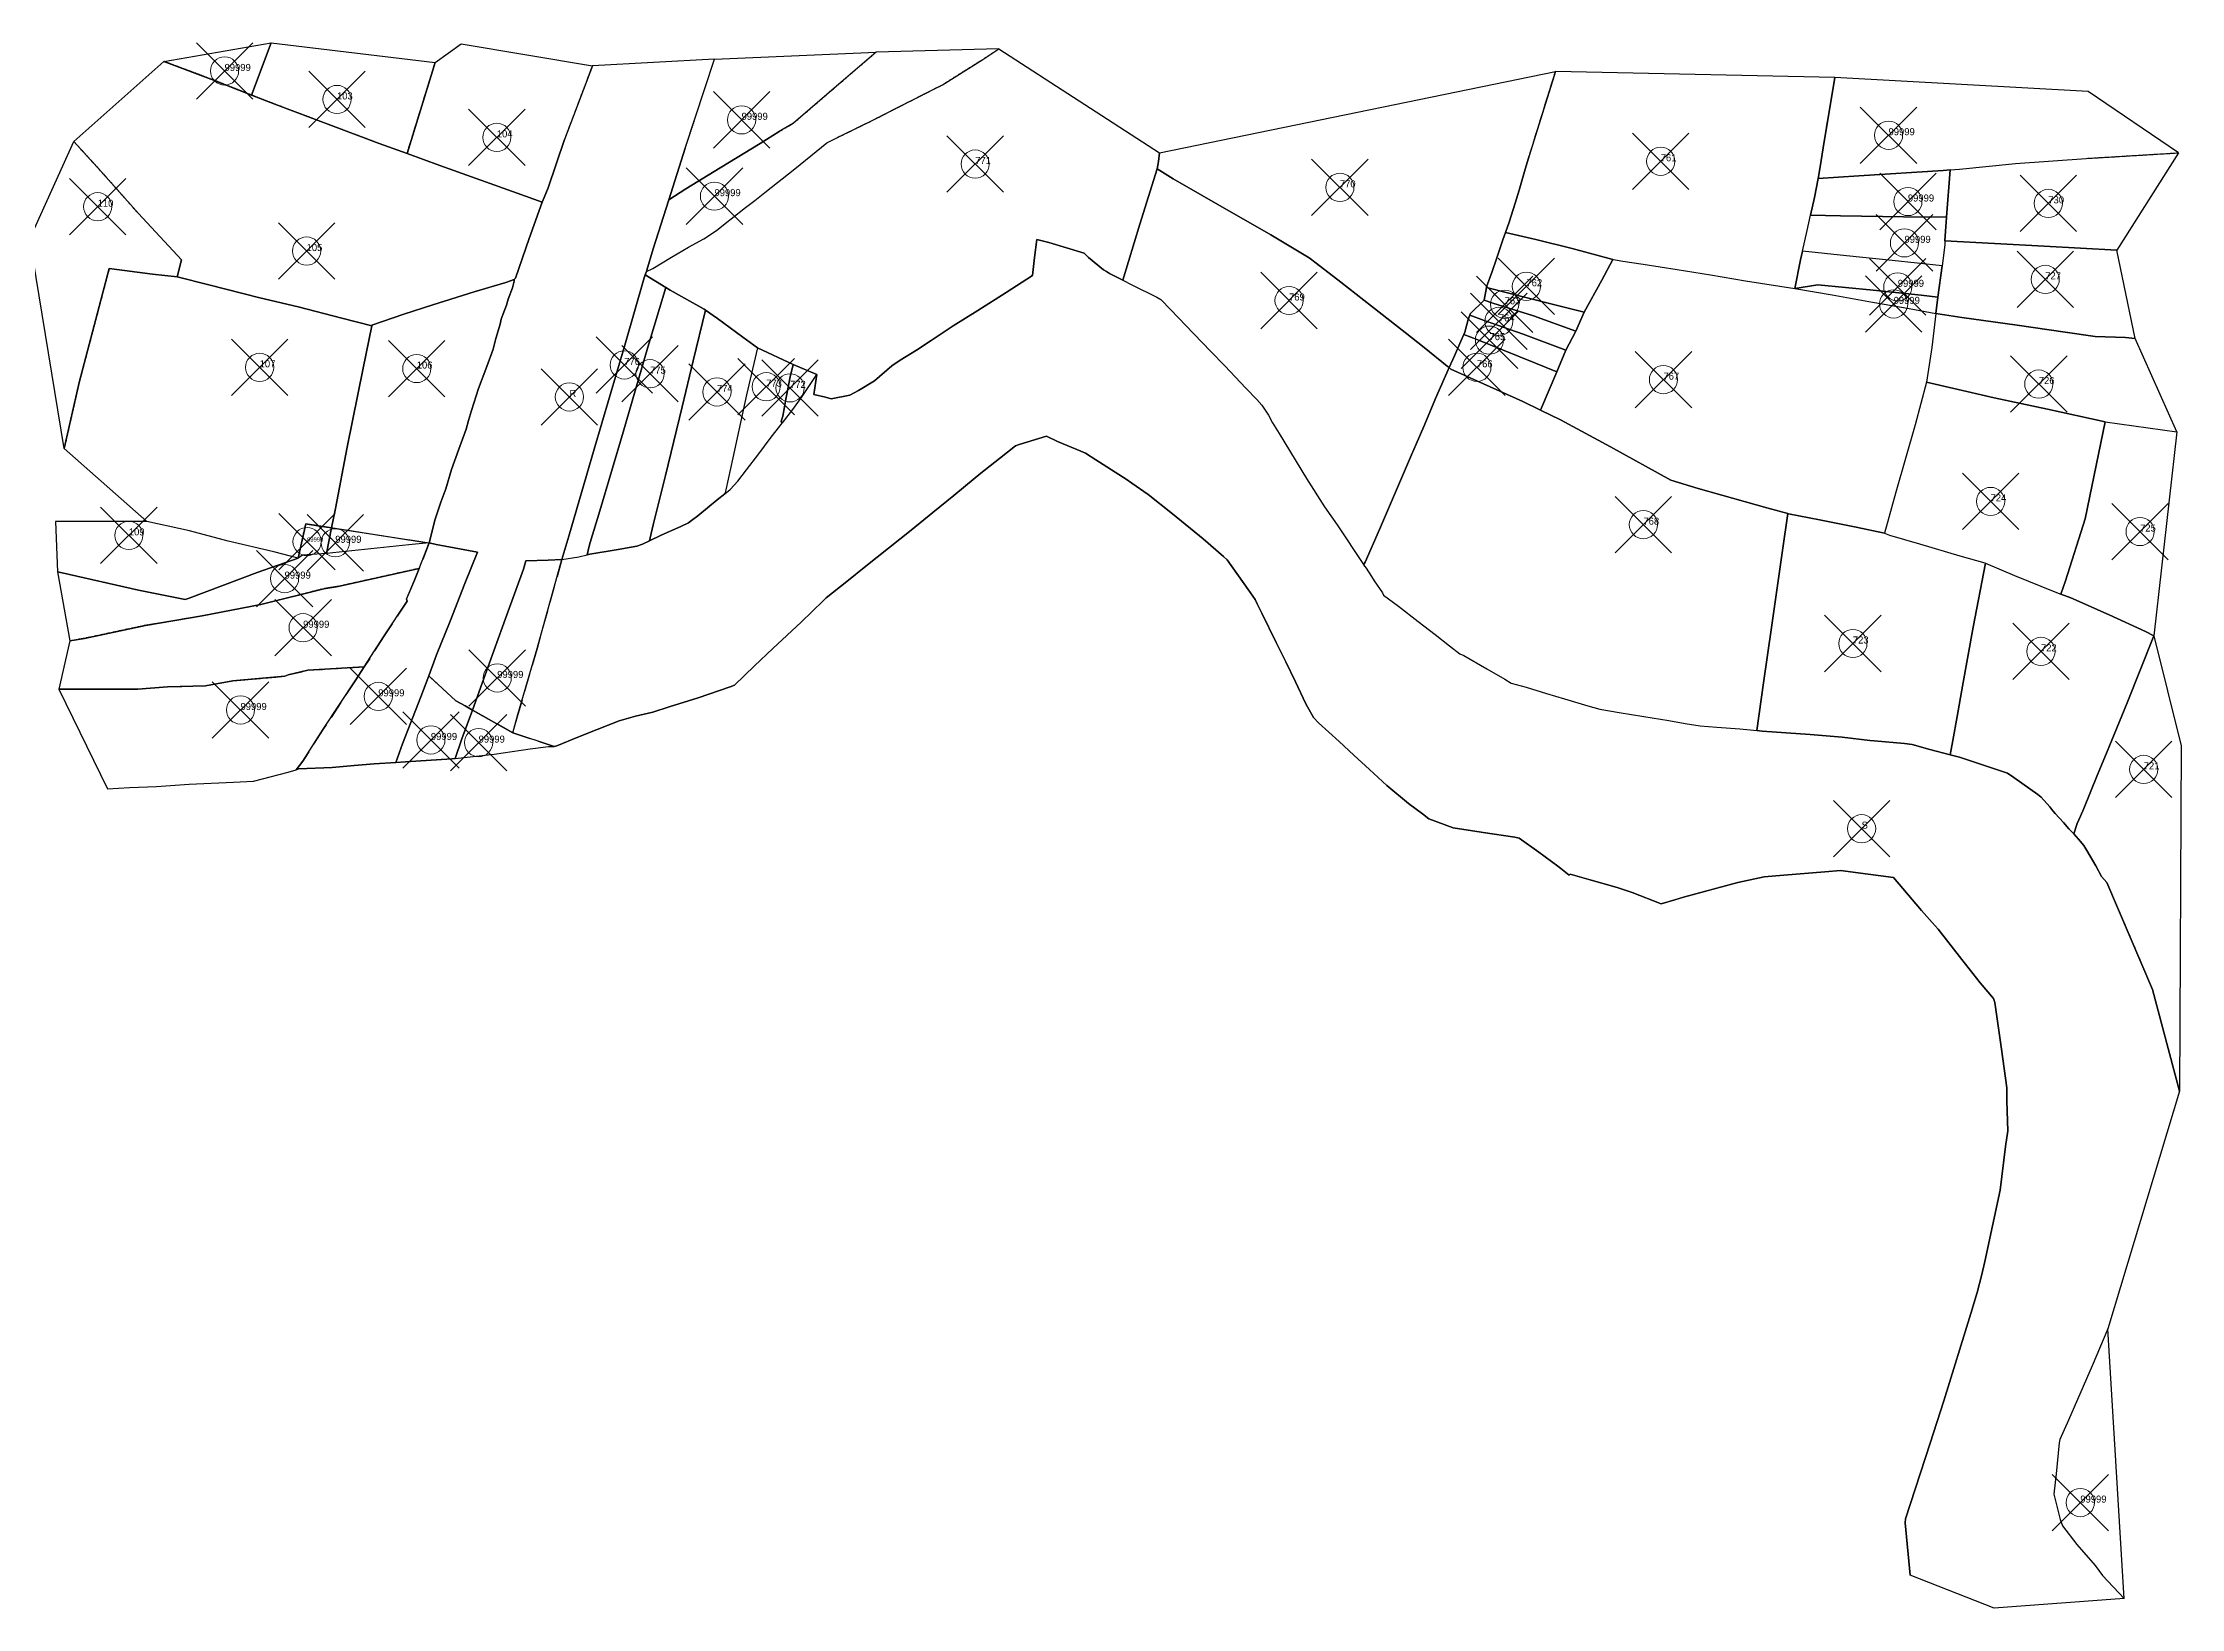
# Model space of a CAD drawing. Header units: millimetres. Extents: x -5 to 3014, y -2191 to 0.
# Drawn here: x 1502 to 2260, y -2177 to -1623 of the extents above; entities that cross this region are included whole.
import ezdxf

# ---------------------------------------------------------------- set-up
doc = ezdxf.new("R2010")
doc.units = ezdxf.units.MM
doc.header["$PDMODE"] = 35
doc.header["$PDSIZE"] = 10
for name, pattern in [('04b018', [5.49, 4.32, -0.54, 0.09, -0.54]), ('DASHED', [0.75, 0.5, -0.25]), ('DASHED2', [9.525, 6.35, -3.175])]:
    doc.linetypes.add(name, pattern=pattern)
for name, color, linetype, lineweight in [('Poly_Survey_Bndry', 250, 'Continuous', 30), ('Poly_Village_Bndry', 250, 'Continuous', 30), ('Text_Survey_No', 250, 'Continuous', 0)]:
    doc.layers.add(name, color=color, linetype=linetype, lineweight=lineweight)
doc.styles.get("Standard").update_dxf_attribs({"font": 'SakalBharati.ttf'})

msp = doc.modelspace()

# ---------------------------------------------------------------- linework, layer by layer
at = {"layer": 'Poly_Survey_Bndry'}
for points in [[(1535.57, -1683.01), (1522.19, -1667.86), (1512.68, -1657.52), (1544.66, -1629.11), (1562.23, -1635.73), (1575.69, -1641.04), (1584.01, -1644.31), (1620.99, -1658.27), (1630.82, -1661.8), (1642.44, -1665.97), (1669.85, -1675.79), (1678.72, -1678.98), (1674.07, -1691.9), (1669.21, -1706.01), (1668.76, -1706.46), (1665.8, -1707.49), (1654.65, -1710.74), (1640.02, -1715.44), (1629.64, -1718.72), (1618.32, -1722.64), (1618.29, -1722.81), (1607.75, -1720.11), (1592.18, -1716.11), (1578.61, -1712.97), (1560.51, -1708.35), (1549.31, -1705.45), (1550.82, -1699.48)], [(1575.69, -1641.04), (1562.23, -1635.73), (1544.66, -1629.11), (1582.68, -1622.55)], [(1630.82, -1661.8), (1620.99, -1658.27), (1584.01, -1644.31), (1575.69, -1641.04), (1582.68, -1622.55), (1640.8, -1629.49)], [(1686.69, -1656.8), (1680.79, -1673.95), (1678.8, -1678.76), (1678.72, -1678.98), (1669.85, -1675.79), (1642.44, -1665.97), (1630.82, -1661.8), (1640.8, -1629.49), (1649.98, -1622.93), (1696.56, -1630.68)], [(1686.69, -1656.8), (1680.79, -1673.95), (1678.8, -1678.76), (1678.72, -1678.98), (1674.07, -1691.9), (1669.21, -1706.01), (1668.76, -1706.46), (1668.75, -1706.96), (1668.23, -1709.41), (1666.7, -1713.45), (1666.04, -1715.5), (1664.92, -1718.65), (1664.2, -1720.51), (1663.87, -1722.21), (1662.3, -1727.3), (1661.32, -1731.09), (1659.07, -1737.28), (1656.11, -1745.05), (1653.64, -1752.91), (1652.63, -1756.43), (1651.81, -1759.43), (1649.22, -1766.52), (1646.6, -1773.76), (1644.56, -1780.62), (1642.75, -1785.34), (1640.83, -1791.39), (1638.71, -1799.8), (1641.1, -1800.38), (1655.79, -1803.01), (1651.33, -1814.19), (1646.09, -1827.47), (1641.32, -1839.49), (1638.5, -1846.9), (1648.15, -1855.8), (1651.43, -1857.56), (1653.98, -1859.01), (1655.67, -1854.41), (1657.02, -1850.74), (1666.15, -1825.22), (1672.07, -1809.05), (1672.89, -1806.13), (1680.8, -1805.9), (1685.71, -1805.65), (1688.19, -1797.34), (1697.13, -1766.57), (1707.98, -1729.72), (1714.89, -1705.85), (1715.27, -1704.73), (1715.66, -1703.58), (1715.84, -1703.06), (1718.09, -1695.53), (1723.6, -1678.24), (1729.46, -1659.87), (1739.84, -1628.3), (1696.56, -1630.68)], [(1783.13, -1656.22), (1796.16, -1649.86), (1806.8, -1644.41), (1820.59, -1637.42), (1834.88, -1628.43), (1840.62, -1624.69), (1897.54, -1661.53), (1897.18, -1664.62), (1896.7, -1667.23), (1890.55, -1686.78), (1884.58, -1706.69), (1879.78, -1704.26), (1878.76, -1703.63), (1877.75, -1702.99), (1872.39, -1698.61), (1870.88, -1697.12), (1858.34, -1693.29), (1854.08, -1692.27), (1853.28, -1698.62), (1852.48, -1704.98), (1843.18, -1710.98), (1833.17, -1717.43), (1824.47, -1722.9), (1816.66, -1728.04), (1811.38, -1731.43), (1805.63, -1735.01), (1802.63, -1737), (1796.53, -1742.38), (1790.81, -1745.73), (1787.78, -1747.4), (1781.19, -1748.74), (1779.19, -1748.12), (1775.08, -1747.22), (1776.08, -1740.08), (1767.72, -1736.55), (1755.03, -1730.63), (1749.8, -1726.81), (1740.92, -1720.29), (1736.64, -1717.24), (1736.15, -1716.89), (1724.12, -1710.16), (1722.59, -1709.22), (1715.27, -1704.73), (1715.66, -1703.58), (1717.91, -1702.47), (1724.62, -1698.52), (1730.59, -1694.96), (1736, -1692.02), (1740.51, -1689.05), (1744.23, -1686.11), (1745.76, -1684.97), (1750.78, -1680.92), (1754.06, -1678.37), (1757.62, -1675.63), (1768.25, -1667.22), (1779.64, -1657.95)], [(1762.77, -1653.96), (1756.04, -1658.18), (1741.78, -1666.85), (1729.61, -1674.33), (1723.6, -1678.24), (1718.09, -1695.53), (1715.84, -1703.06), (1715.66, -1703.58), (1717.91, -1702.47), (1724.62, -1698.52), (1730.59, -1694.96), (1736, -1692.02), (1740.51, -1689.05), (1744.23, -1686.11), (1745.76, -1684.97), (1750.78, -1680.92), (1754.06, -1678.37), (1757.62, -1675.63), (1768.25, -1667.22), (1779.64, -1657.95), (1783.13, -1656.22), (1796.16, -1649.86), (1806.8, -1644.41), (1820.59, -1637.42), (1834.88, -1628.43), (1840.62, -1624.69), (1797.1, -1625.82), (1785.48, -1635.8), (1767.81, -1650.98)], [(1762.77, -1653.96), (1756.04, -1658.18), (1741.78, -1666.85), (1729.61, -1674.33), (1723.6, -1678.24), (1729.46, -1659.87), (1739.84, -1628.3), (1797.1, -1625.82), (1785.48, -1635.8), (1767.81, -1650.98)], [(2028.63, -1662.6), (2026.95, -1668.15), (2025, -1674.76), (2023.63, -1679.33), (2021.52, -1686.15), (2020.23, -1689.76), (2019.29, -1692.4), (2017.02, -1699.06), (2015.46, -1703.63), (2013.53, -1709.04), (2013.48, -1709.31), (2012.69, -1713.8), (2007.67, -1718.64), (2007.52, -1719.07), (2006.96, -1720.63), (2005.82, -1725.1), (2005.46, -1725.87), (2004.35, -1728.26), (2002.09, -1733.51), (2000.19, -1737.64), (1999.57, -1737.1), (1991.33, -1730.54), (1984.67, -1725.23), (1972.69, -1715.9), (1961.83, -1707.32), (1953.12, -1700.64), (1950.58, -1698.77), (1936.98, -1690.65), (1918.2, -1679.83), (1902.38, -1670.73), (1896.7, -1667.23), (1897.18, -1664.62), (1897.54, -1661.53), (2037.88, -1632.74)], [(2028.63, -1662.6), (2026.95, -1668.15), (2025, -1674.76), (2023.63, -1679.33), (2021.52, -1686.15), (2020.23, -1689.76), (2031, -1692.22), (2043.82, -1695.47), (2058.29, -1699.32), (2058.44, -1699.36), (2061.84, -1699.95), (2068.99, -1701.02), (2081.01, -1702.86), (2092.85, -1704.83), (2105.27, -1706.87), (2122.72, -1709.65), (2124.78, -1699.42), (2125.47, -1696.37), (2127.13, -1689.04), (2128.33, -1683.61), (2129.7, -1677.41), (2131, -1670.65), (2131.8, -1666.51), (2132.81, -1659.78), (2136.98, -1634.78), (2037.88, -1632.74)], [(2132.81, -1659.78), (2131.8, -1666.51), (2131, -1670.65), (2145.41, -1669.72), (2175.41, -1667.77), (2177.86, -1667.58), (2181.18, -1667.33), (2200.99, -1665.35), (2226.04, -1663.51), (2258.75, -1661.53), (2226.77, -1639.84), (2136.98, -1634.78)], [(1549.31, -1705.45), (1540.6, -1704.52), (1525.26, -1702.48), (1514.58, -1742.99), (1509.28, -1766.37), (1497.13, -1692.07), (1512.68, -1657.52), (1522.19, -1667.86), (1535.57, -1683.01), (1550.82, -1699.48)], [(1975.5, -1795.02), (1980.87, -1782.68), (1984.41, -1774.3), (1986.91, -1768.55), (1988.54, -1764.81), (1991.25, -1758.57), (1994.55, -1750.62), (1995.37, -1748.62), (2000.19, -1737.64), (1999.57, -1737.1), (1991.33, -1730.54), (1984.67, -1725.23), (1972.69, -1715.9), (1961.83, -1707.32), (1953.12, -1700.64), (1950.58, -1698.77), (1936.98, -1690.65), (1918.2, -1679.83), (1902.38, -1670.73), (1896.7, -1667.23), (1890.55, -1686.78), (1884.58, -1706.69), (1887.79, -1708.31), (1896.61, -1712.74), (1898.01, -1713.47), (1901.54, -1717.13), (1906.95, -1722.71), (1915.65, -1731.82), (1920.71, -1737.03), (1928.19, -1744.96), (1932.07, -1748.97), (1933.84, -1750.97), (1936.17, -1754.56), (1937.56, -1757.19), (1939.99, -1761.03), (1949.68, -1776.96), (1956.08, -1786.96), (1960.48, -1793.41), (1969.83, -1807.39), (1969.92, -1807.52), (1970.52, -1806.6)], [(2176.48, -1684.37), (2177.86, -1667.58), (2175.41, -1667.77), (2145.41, -1669.72), (2131, -1670.65), (2129.7, -1677.41), (2128.33, -1683.61), (2138.93, -1683.82), (2161.3, -1684.27)], [(2226.04, -1663.51), (2258.75, -1661.53), (2236.87, -1695.97), (2211.17, -1694.61), (2175.97, -1692.67), (2176.48, -1684.37), (2177.86, -1667.58), (2181.18, -1667.33), (2200.99, -1665.35)], [(2048.06, -1718.04), (2054.36, -1706.72), (2058.29, -1699.32), (2043.82, -1695.47), (2031, -1692.22), (2020.23, -1689.76), (2019.29, -1692.4), (2017.02, -1699.06), (2015.46, -1703.63), (2013.53, -1709.04), (2013.48, -1709.31), (2036.32, -1715.02)], [(2176.48, -1684.37), (2175.97, -1692.67), (2175.89, -1694.08), (2174.95, -1701.55), (2157.29, -1699.71), (2141.13, -1698.09), (2125.47, -1696.37), (2127.13, -1689.04), (2128.33, -1683.61), (2138.93, -1683.82), (2161.3, -1684.27)], [(2233.32, -1920.14), (2249.53, -1958.04), (2259.08, -1994.09), (2233.67, -2078.36), (2228.15, -2091.44), (2222.92, -2103.37), (2219.73, -2110.7), (2216.75, -2117.61), (2216.42, -2118.76), (2215.43, -2129.7), (2214.59, -2136.89), (2216.87, -2145.92), (2217.62, -2148.15), (2222.68, -2154.74), (2229.27, -2162.21), (2231.88, -2165.79), (2239.53, -2173.93), (2193.43, -2177.36), (2163.68, -2165.65), (2161.91, -2147.06), (2162.06, -2145.66), (2170.78, -2118.9), (2175.63, -2103.91), (2185.15, -2072.89), (2187.35, -2065.46), (2189, -2059.56), (2190.08, -2054.53), (2195.52, -2029.18), (2197.51, -2013.71), (2198.33, -2008.16), (2197.97, -1997.61), (2197.97, -1992.89), (2195.98, -1979.17), (2193.67, -1962.65), (2193.25, -1961.29), (2188.45, -1955.66), (2181.99, -1947.39), (2173.53, -1936.73), (2171.41, -1934.3), (2167.73, -1930.08), (2157.74, -1918.4), (2148.77, -1917.15), (2138.99, -1915.84), (2133.4, -1916.41), (2118.85, -1917.59), (2111.95, -1918.17), (2102.61, -1920.18), (2083.31, -1925.38), (2080.28, -1926.25), (2075.43, -1927.65), (2065.11, -1923.7), (2059.83, -1921.96), (2049.78, -1919.06), (2043.17, -1917.22), (2042.81, -1917.49), (2039.82, -1915.14), (2038.8, -1914.38), (2031.98, -1909.34), (2025.05, -1904.42), (2023.5, -1904.1), (2012.32, -1902.4), (2011.64, -1902.3), (2001.62, -1900.78), (1993.01, -1897.55), (1990.74, -1895.78), (1985.77, -1892.11), (1978.16, -1885.79), (1972.05, -1880.1), (1966.47, -1875.02), (1961.23, -1870.13), (1953.88, -1863.55), (1952.12, -1861.71), (1949.45, -1856.83), (1945.75, -1849.02), (1942.32, -1841.98), (1938.95, -1835.07), (1933.88, -1824.71), (1932.19, -1821.4), (1931.46, -1819.79), (1929.04, -1816.3), (1921.56, -1805.73), (1920.28, -1804.57), (1913.06, -1798.37), (1902.21, -1789.46), (1893.54, -1782.64), (1887.8, -1778.58), (1885.71, -1777.22), (1874.99, -1770.35), (1871.36, -1768.02), (1869.71, -1767.32), (1861.44, -1763.81), (1857.55, -1762.01), (1847.82, -1764.86), (1846.54, -1765.39), (1840.81, -1769.9), (1834.28, -1775.04), (1828.74, -1779.52), (1824.66, -1783.03), (1817.24, -1789.02), (1809.51, -1795.31), (1793.46, -1808.02), (1786.75, -1813.41), (1779.45, -1819.29), (1778.36, -1820.32), (1770.53, -1827.85), (1760.54, -1837.23), (1754, -1843.3), (1746.93, -1850.16), (1745.4, -1850.75), (1734.02, -1854.65), (1723.74, -1857.92), (1717.94, -1859.76), (1711.82, -1861.24), (1706.03, -1862.79), (1698.18, -1865.86), (1691.38, -1868.62), (1683.9, -1871.65), (1682.92, -1871.91), (1668.27, -1867.08), (1670.13, -1860.61), (1676.9, -1837.17), (1685.71, -1805.65), (1691.76, -1804.71), (1694.66, -1804.05), (1695.63, -1803.82), (1704.95, -1802.27), (1712.32, -1800.93), (1714.27, -1800.24), (1716.82, -1799.03), (1720.95, -1797.08), (1727.91, -1794), (1730.59, -1792.62), (1731.61, -1791.87), (1733.96, -1790.15), (1740.78, -1784.46), (1743.46, -1782.34), (1745.33, -1780.85), (1748.1, -1777.96), (1751.2, -1773.88), (1755.48, -1768.23), (1759.58, -1762.83), (1763.33, -1757.97), (1763.92, -1757.21), (1767.58, -1752.45), (1770.87, -1747.84), (1776.08, -1740.08), (1775.08, -1747.22), (1779.19, -1748.12), (1781.19, -1748.74), (1787.78, -1747.4), (1790.81, -1745.73), (1796.53, -1742.38), (1802.63, -1737), (1805.63, -1735.01), (1811.38, -1731.43), (1816.66, -1728.04), (1824.47, -1722.9), (1833.17, -1717.43), (1843.18, -1710.98), (1852.48, -1704.98), (1853.28, -1698.62), (1854.08, -1692.27), (1858.34, -1693.29), (1870.88, -1697.12), (1872.39, -1698.61), (1877.75, -1702.99), (1878.76, -1703.63), (1879.78, -1704.26), (1884.58, -1706.69), (1887.79, -1708.31), (1896.61, -1712.74), (1898.01, -1713.47), (1901.54, -1717.13), (1906.95, -1722.71), (1915.65, -1731.82), (1920.71, -1737.03), (1928.19, -1744.96), (1932.07, -1748.97), (1933.84, -1750.97), (1936.17, -1754.56), (1937.56, -1757.19), (1939.99, -1761.03), (1949.68, -1776.96), (1956.08, -1786.96), (1960.48, -1793.41), (1969.83, -1807.39), (1969.92, -1807.52), (1970.78, -1808.75), (1972.65, -1811.66), (1973.68, -1813.26), (1976.56, -1817.47), (1976.95, -1818.3), (1982.24, -1822.26), (1989.21, -1827.6), (1995.24, -1832.24), (2000.39, -1836.23), (2004.07, -1839.13), (2005.4, -1839.64), (2013.58, -1844.44), (2019.92, -1848.04), (2022.17, -1849.48), (2027.48, -1850.88), (2034.7, -1853.13), (2041.17, -1855.07), (2049.35, -1857.55), (2053.65, -1858.74), (2060.51, -1859.93), (2069.27, -1861.36), (2078.07, -1862.77), (2083.87, -1863.83), (2089.23, -1864.64), (2095.14, -1865.11), (2103.24, -1865.72), (2106.97, -1866.04), (2109.32, -1866.28), (2111.21, -1866.47), (2128.21, -1867.71), (2139.52, -1868.67), (2149.37, -1869.77), (2150.92, -1869.92), (2161.63, -1870.93), (2164.35, -1871.27), (2170.66, -1872.98), (2177.84, -1874.87), (2181.18, -1875.75), (2196.04, -1880.67), (2198.2, -1881.38), (2200.37, -1882.9), (2208.87, -1889.01), (2210.13, -1889.92), (2213.22, -1893.29), (2214.23, -1894.69), (2215.11, -1895.69), (2217.98, -1898.88), (2219.94, -1901.07), (2221.64, -1902.95), (2223.34, -1904.83), (2225.19, -1907.05), (2226.33, -1908.86), (2229.47, -1914.24), (2231.5, -1917.99)], [(2173.51, -1712.72), (2174.95, -1701.55), (2157.29, -1699.71), (2141.13, -1698.09), (2125.47, -1696.37), (2124.78, -1699.42), (2122.72, -1709.65), (2130.91, -1708.26), (2150.55, -1710.15), (2167.57, -1711.95)], [(2243.39, -1727.33), (2236.87, -1695.97), (2211.17, -1694.61), (2175.97, -1692.67), (2175.89, -1694.08), (2174.95, -1701.55), (2173.51, -1712.72), (2172.77, -1718.46), (2181.97, -1719.84), (2201.54, -1722.57), (2218.61, -1725.11), (2229.18, -1726.59), (2239.94, -1727.03)], [(1525.26, -1702.48), (1540.6, -1704.52), (1549.31, -1705.45), (1560.51, -1708.35), (1578.61, -1712.97), (1592.18, -1716.11), (1607.75, -1720.11), (1618.29, -1722.81), (1615.21, -1737.83), (1609.63, -1765.86), (1605.42, -1787.6), (1604.07, -1794.4), (1594.9, -1793.08), (1592.25, -1805.21), (1583.6, -1802.96), (1567.41, -1799.14), (1553.68, -1795.47), (1538.58, -1792.17), (1509.28, -1766.37), (1514.58, -1742.99)], [(1695.77, -1799.61), (1699.13, -1788.4), (1707.49, -1760.52), (1716.23, -1730.45), (1722.59, -1709.22), (1715.27, -1704.73), (1714.89, -1705.85), (1707.98, -1729.72), (1697.13, -1766.57), (1688.19, -1797.34), (1685.71, -1805.65), (1691.76, -1804.71), (1694.66, -1804.05), (1695.37, -1800.95)], [(2169.47, -1742.81), (2165.38, -1757.88), (2158.63, -1781.83), (2154.55, -1796.38), (2144.47, -1794.23), (2131.57, -1791.59), (2120.56, -1789.47), (2120.31, -1789.41), (2112.82, -1787.4), (2096.9, -1782.91), (2088.53, -1780.45), (2078.82, -1777.56), (2057.38, -1765.75), (2039.71, -1756.19), (2032.64, -1752.74), (2038.38, -1739.2), (2041.54, -1731.42), (2045.16, -1724.74), (2048.06, -1718.04), (2054.36, -1706.72), (2058.29, -1699.32), (2058.44, -1699.36), (2061.84, -1699.95), (2068.99, -1701.02), (2081.01, -1702.86), (2092.85, -1704.83), (2105.27, -1706.87), (2122.72, -1709.65), (2136.02, -1711.82), (2150.36, -1714.51), (2163.32, -1716.7), (2172.77, -1718.46), (2171.28, -1730.49)], [(1618.29, -1722.81), (1615.21, -1737.83), (1609.63, -1765.86), (1605.42, -1787.6), (1604.07, -1794.4), (1638.71, -1799.8), (1640.83, -1791.39), (1642.75, -1785.34), (1644.56, -1780.62), (1646.6, -1773.76), (1649.22, -1766.52), (1651.81, -1759.43), (1652.63, -1756.43), (1653.64, -1752.91), (1656.11, -1745.05), (1659.07, -1737.28), (1661.32, -1731.09), (1662.3, -1727.3), (1663.87, -1722.21), (1664.2, -1720.51), (1664.92, -1718.65), (1666.04, -1715.5), (1666.7, -1713.45), (1668.23, -1709.41), (1668.75, -1706.96), (1668.76, -1706.46), (1665.8, -1707.49), (1654.65, -1710.74), (1640.02, -1715.44), (1629.64, -1718.72), (1618.32, -1722.64)], [(1717.72, -1794.95), (1717, -1797.99), (1716.82, -1799.03), (1714.27, -1800.24), (1712.32, -1800.93), (1704.95, -1802.27), (1695.63, -1803.82), (1694.66, -1804.05), (1695.37, -1800.95), (1695.77, -1799.61), (1699.13, -1788.4), (1707.49, -1760.52), (1716.23, -1730.45), (1722.59, -1709.22), (1724.12, -1710.16), (1736.15, -1716.89), (1736.64, -1717.24), (1732.27, -1735.27), (1728.32, -1751.6), (1722.44, -1775.89), (1718.2, -1792.88)], [(2045.16, -1724.74), (2048.06, -1718.04), (2036.32, -1715.02), (2013.48, -1709.31), (2012.69, -1713.8), (2015.76, -1714.81), (2030.13, -1719.34)], [(2173.51, -1712.72), (2167.57, -1711.95), (2150.55, -1710.15), (2130.91, -1708.26), (2122.72, -1709.65), (2136.02, -1711.82), (2150.36, -1714.51), (2163.32, -1716.7), (2172.77, -1718.46)], [(1717.72, -1794.95), (1718.2, -1792.88), (1722.44, -1775.89), (1728.32, -1751.6), (1732.27, -1735.27), (1736.64, -1717.24), (1740.92, -1720.29), (1749.8, -1726.81), (1755.03, -1730.63), (1751.17, -1747.33), (1746.32, -1769.67), (1743.86, -1780.98), (1743.46, -1782.34), (1740.78, -1784.46), (1733.96, -1790.15), (1731.61, -1791.87), (1730.59, -1792.62), (1727.91, -1794), (1720.95, -1797.08), (1716.82, -1799.03), (1717, -1797.99)], [(2038.38, -1739.2), (2041.54, -1731.42), (2026.44, -1725.78), (2012.7, -1720.98), (2007.52, -1719.07), (2006.96, -1720.63), (2005.82, -1725.1), (2005.46, -1725.87), (2010.38, -1727.76), (2019.15, -1731.34), (2030.81, -1736.05)], [(2041.54, -1731.42), (2045.16, -1724.74), (2030.13, -1719.34), (2015.76, -1714.81), (2012.69, -1713.8), (2007.67, -1718.64), (2007.52, -1719.07), (2012.7, -1720.98), (2026.44, -1725.78)], [(2258.19, -1760.39), (2243.39, -1727.33), (2239.94, -1727.03), (2229.18, -1726.59), (2218.61, -1725.11), (2201.54, -1722.57), (2181.97, -1719.84), (2172.77, -1718.46), (2171.28, -1730.49), (2169.47, -1742.81), (2179.14, -1745.05), (2193.42, -1748.37), (2212.33, -1752.34), (2232.77, -1756.83)], [(2038.38, -1739.2), (2030.81, -1736.05), (2019.15, -1731.34), (2010.38, -1727.76), (2005.46, -1725.87), (2004.35, -1728.26), (2002.09, -1733.51), (2000.19, -1737.64), (2000.82, -1738.17), (2026.34, -1749.67), (2032.64, -1752.74)], [(1767.72, -1736.55), (1755.03, -1730.63), (1751.17, -1747.33), (1746.32, -1769.67), (1743.86, -1780.98), (1743.46, -1782.34), (1745.33, -1780.85), (1748.1, -1777.96), (1751.2, -1773.88), (1755.48, -1768.23), (1759.58, -1762.83), (1763.33, -1757.97), (1763.92, -1757.21), (1763.41, -1756.82), (1763.6, -1756.28), (1764.01, -1754.87), (1765.26, -1748.26), (1766.69, -1740.9)], [(1776.08, -1740.08), (1767.72, -1736.55), (1766.69, -1740.9), (1765.26, -1748.26), (1764.01, -1754.87), (1763.6, -1756.28), (1763.41, -1756.82), (1763.92, -1757.21), (1767.58, -1752.45), (1770.87, -1747.84)], [(1975.5, -1795.02), (1970.52, -1806.6), (1969.92, -1807.52), (1970.78, -1808.75), (1972.65, -1811.66), (1973.68, -1813.26), (1976.56, -1817.47), (1976.95, -1818.3), (1982.24, -1822.26), (1989.21, -1827.6), (1995.24, -1832.24), (2000.39, -1836.23), (2004.07, -1839.13), (2005.4, -1839.64), (2013.58, -1844.44), (2019.92, -1848.04), (2022.17, -1849.48), (2027.48, -1850.88), (2034.7, -1853.13), (2041.17, -1855.07), (2049.35, -1857.55), (2053.65, -1858.74), (2060.51, -1859.93), (2069.27, -1861.36), (2078.07, -1862.77), (2083.87, -1863.83), (2089.23, -1864.64), (2095.14, -1865.11), (2103.24, -1865.72), (2106.97, -1866.04), (2109.32, -1866.28), (2111.72, -1849.39), (2114.46, -1829.75), (2116.98, -1812.37), (2118.42, -1802.42), (2120.31, -1789.41), (2112.82, -1787.4), (2096.9, -1782.91), (2088.53, -1780.45), (2078.82, -1777.56), (2057.38, -1765.75), (2039.71, -1756.19), (2032.64, -1752.74), (2026.34, -1749.67), (2000.82, -1738.17), (2000.19, -1737.64), (1995.37, -1748.62), (1994.55, -1750.62), (1991.25, -1758.57), (1988.54, -1764.81), (1986.91, -1768.55), (1984.41, -1774.3), (1980.87, -1782.68)], [(2232.77, -1756.83), (2212.33, -1752.34), (2193.42, -1748.37), (2179.14, -1745.05), (2169.47, -1742.81), (2165.38, -1757.88), (2158.63, -1781.83), (2154.55, -1796.38), (2156.38, -1797.04), (2166.95, -1800.1), (2181.31, -1804.36), (2190.11, -1806.89), (2190.33, -1806.98), (2200.7, -1811.34), (2214.94, -1817.18), (2217.04, -1817.94), (2218.75, -1813.21), (2225.69, -1791.27)], [(2217.04, -1817.94), (2218.75, -1813.21), (2225.69, -1791.27), (2232.77, -1756.83), (2258.19, -1760.39), (2250.09, -1832.68), (2247.08, -1831.2), (2234.23, -1825.3), (2220.64, -1819.25)], [(1538.58, -1792.17), (1506.24, -1792.17), (1506.94, -1810.07), (1508.54, -1810.43), (1535.63, -1816.56), (1552.13, -1819.87), (1553.61, -1819.33), (1577.72, -1810.27), (1592.25, -1805.21), (1583.6, -1802.96), (1567.41, -1799.14), (1553.68, -1795.47)], [(1604.07, -1794.4), (1602.26, -1803.48), (1593.71, -1804.16), (1592.25, -1805.21), (1594.9, -1793.08)], [(1604.07, -1794.4), (1638.71, -1799.8), (1631.47, -1800.48), (1606.74, -1803.12), (1602.26, -1803.48)], [(2180.29, -1861.26), (2178.79, -1869.82), (2177.84, -1874.87), (2170.66, -1872.98), (2164.35, -1871.27), (2161.63, -1870.93), (2150.92, -1869.92), (2149.37, -1869.77), (2139.52, -1868.67), (2128.21, -1867.71), (2111.21, -1866.47), (2109.32, -1866.28), (2111.72, -1849.39), (2114.46, -1829.75), (2116.98, -1812.37), (2118.42, -1802.42), (2120.31, -1789.41), (2120.56, -1789.47), (2131.57, -1791.59), (2144.47, -1794.23), (2154.55, -1796.38), (2156.38, -1797.04), (2166.95, -1800.1), (2181.31, -1804.36), (2190.11, -1806.89), (2190.33, -1806.98), (2186.04, -1829.68), (2182.16, -1850.56)], [(1506.94, -1810.07), (1511.27, -1834.53), (1516.5, -1833.61), (1538.12, -1829.01), (1558.23, -1825.69), (1579.02, -1821.67), (1601.29, -1816.02), (1606.46, -1815.19), (1635.16, -1808.82), (1638.71, -1799.8), (1631.47, -1800.48), (1606.74, -1803.12), (1602.26, -1803.48), (1593.71, -1804.16), (1592.25, -1805.21), (1577.72, -1810.27), (1553.61, -1819.33), (1552.13, -1819.87), (1535.63, -1816.56), (1508.54, -1810.43)], [(1591.54, -1880.17), (1593.88, -1877.13), (1601.12, -1865.82), (1612.63, -1848.37), (1615.66, -1843.69), (1622.75, -1832.73), (1630.85, -1820.47), (1630.62, -1819.7), (1633.52, -1812.99), (1635.16, -1808.82), (1638.71, -1799.8), (1641.1, -1800.38), (1655.79, -1803.01), (1651.33, -1814.19), (1646.09, -1827.47), (1641.32, -1839.49), (1638.5, -1846.9), (1635.69, -1854.32), (1629.2, -1871.04), (1626.9, -1877.6), (1619.14, -1878.14), (1612.12, -1878.7), (1604.23, -1879.33), (1592.39, -1879.91)], [(1511.27, -1834.53), (1507.44, -1851.63), (1535.43, -1851.59), (1545.92, -1850.75), (1559.35, -1850.4), (1569.04, -1848.65), (1587.52, -1847.05), (1588.72, -1846.6), (1595.66, -1844.9), (1615.66, -1843.69), (1622.75, -1832.73), (1630.85, -1820.47), (1630.62, -1819.7), (1633.52, -1812.99), (1635.16, -1808.82), (1606.46, -1815.19), (1601.29, -1816.02), (1579.02, -1821.67), (1558.23, -1825.69), (1538.12, -1829.01), (1516.5, -1833.61)], [(1668.27, -1867.08), (1670.13, -1860.61), (1676.9, -1837.17), (1685.71, -1805.65), (1680.8, -1805.9), (1672.89, -1806.13), (1672.07, -1809.05), (1666.15, -1825.22), (1657.02, -1850.74), (1655.67, -1854.41), (1653.98, -1859.01)], [(2250.09, -1832.68), (2240.57, -1856.51), (2233.27, -1874.27), (2229.92, -1882.27), (2225.2, -1893.94), (2224.04, -1896.6), (2222.87, -1899.27), (2221.64, -1902.95), (2219.94, -1901.07), (2217.98, -1898.88), (2215.11, -1895.69), (2214.23, -1894.69), (2213.22, -1893.29), (2210.13, -1889.92), (2208.87, -1889.01), (2200.37, -1882.9), (2198.2, -1881.38), (2196.04, -1880.67), (2181.18, -1875.75), (2177.84, -1874.87), (2178.79, -1869.82), (2180.29, -1861.26), (2182.16, -1850.56), (2186.04, -1829.68), (2190.33, -1806.98), (2200.7, -1811.34), (2214.94, -1817.18), (2217.04, -1817.94), (2220.64, -1819.25), (2234.23, -1825.3), (2247.08, -1831.2)], [(2233.32, -1920.14), (2231.5, -1917.99), (2229.47, -1914.24), (2226.33, -1908.86), (2225.19, -1907.05), (2223.34, -1904.83), (2221.64, -1902.95), (2222.87, -1899.27), (2224.04, -1896.6), (2225.2, -1893.94), (2229.92, -1882.27), (2233.27, -1874.27), (2240.57, -1856.51), (2250.09, -1832.68), (2259.75, -1871.74), (2259.08, -1994.09), (2249.53, -1958.04)], [(1615.66, -1843.69), (1595.66, -1844.9), (1588.72, -1846.6), (1587.52, -1847.05), (1569.04, -1848.65), (1559.35, -1850.4), (1545.92, -1850.75), (1535.43, -1851.59), (1507.44, -1851.63), (1524.65, -1886.89), (1532.38, -1886.44), (1542.04, -1886.08), (1553.6, -1885.3), (1569.33, -1884.6), (1576.36, -1884.24), (1588.65, -1881.05), (1591.54, -1880.17), (1593.88, -1877.13), (1601.12, -1865.82), (1612.63, -1848.37)], [(1638.5, -1846.9), (1648.15, -1855.8), (1651.43, -1857.56), (1653.98, -1859.01), (1650.24, -1869.19), (1647.84, -1876.14), (1646.7, -1876.26), (1630.25, -1877.36), (1626.9, -1877.6), (1629.2, -1871.04), (1635.69, -1854.32)], [(1668.27, -1867.08), (1653.98, -1859.01), (1650.24, -1869.19), (1647.84, -1876.14), (1661.7, -1874.65), (1674.52, -1872.78), (1680.94, -1871.92), (1682.92, -1871.91)], [(2239.53, -2173.93), (2233.67, -2078.36), (2228.15, -2091.44), (2222.92, -2103.37), (2219.73, -2110.7), (2216.75, -2117.61), (2216.42, -2118.76), (2215.43, -2129.7), (2214.59, -2136.89), (2216.87, -2145.92), (2217.62, -2148.15), (2222.68, -2154.74), (2229.27, -2162.21), (2231.88, -2165.79)]]:
    msp.add_lwpolyline(points, close=True, dxfattribs=at)
at = {"layer": 'Poly_Survey_Bndry', "linetype": 'DASHED'}
for points in [[(1575.69, -1641.04), (1562.23, -1635.73), (1544.66, -1629.11)], [(1575.69, -1641.04), (1582.68, -1622.55)], [(1630.82, -1661.8), (1640.8, -1629.49)], [(1729.46, -1659.87), (1739.84, -1628.3)], [(1762.77, -1653.96), (1767.81, -1650.98), (1785.48, -1635.8), (1797.1, -1625.82)], [(1783.13, -1656.22), (1796.16, -1649.86), (1806.8, -1644.41), (1820.59, -1637.42), (1834.88, -1628.43), (1840.62, -1624.69)], [(1686.69, -1656.8), (1696.56, -1630.68)], [(2028.63, -1662.6), (2037.88, -1632.74)], [(2132.81, -1659.78), (2136.98, -1634.78)], [(1620.99, -1658.27), (1584.01, -1644.31), (1575.69, -1641.04)], [(1535.57, -1683.01), (1522.19, -1667.86), (1512.68, -1657.52)], [(2226.04, -1663.51), (2258.75, -1661.53)], [(1525.26, -1702.48), (1514.58, -1742.99), (1509.28, -1766.37)], [(1592.25, -1805.21), (1594.9, -1793.08), (1604.07, -1794.4)], [(1604.07, -1794.4), (1638.71, -1799.8)], [(1635.16, -1808.82), (1606.46, -1815.19), (1601.29, -1816.02), (1579.02, -1821.67), (1558.23, -1825.69), (1538.12, -1829.01), (1516.5, -1833.61), (1511.27, -1834.53)], [(2233.32, -1920.14), (2249.53, -1958.04), (2259.08, -1994.09)]]:
    msp.add_lwpolyline(points, dxfattribs=at)
at = {"layer": 'Poly_Survey_Bndry'}
for points in [[(1630.82, -1661.8), (1620.99, -1658.27)], [(1678.72, -1678.98), (1678.8, -1678.76), (1680.79, -1673.95), (1686.69, -1656.8)], [(1715.66, -1703.58), (1717.91, -1702.47), (1724.62, -1698.52), (1730.59, -1694.96), (1736, -1692.02), (1740.51, -1689.05), (1744.23, -1686.11), (1745.76, -1684.97), (1750.78, -1680.92), (1754.06, -1678.37), (1757.62, -1675.63), (1768.25, -1667.22), (1779.64, -1657.95), (1783.13, -1656.22)], [(1723.6, -1678.24), (1729.61, -1674.33), (1741.78, -1666.85), (1756.04, -1658.18), (1762.77, -1653.96)], [(1729.46, -1659.87), (1723.6, -1678.24)], [(2131, -1670.65), (2131.8, -1666.51), (2132.81, -1659.78)], [(1678.72, -1678.98), (1669.85, -1675.79), (1642.44, -1665.97), (1630.82, -1661.8)], [(1884.58, -1706.69), (1890.55, -1686.78), (1896.7, -1667.23)], [(1896.7, -1667.23), (1897.18, -1664.62), (1897.54, -1661.53)], [(1896.7, -1667.23), (1902.38, -1670.73), (1918.2, -1679.83), (1936.98, -1690.65), (1950.58, -1698.77), (1953.12, -1700.64), (1961.83, -1707.32), (1972.69, -1715.9), (1984.67, -1725.23), (1991.33, -1730.54), (1999.57, -1737.1), (2000.19, -1737.64)], [(2020.23, -1689.76), (2021.52, -1686.15), (2023.63, -1679.33), (2025, -1674.76), (2026.95, -1668.15), (2028.63, -1662.6)], [(2131, -1670.65), (2145.41, -1669.72), (2175.41, -1667.77), (2177.86, -1667.58)], [(2177.86, -1667.58), (2176.48, -1684.37)], [(2177.86, -1667.58), (2181.18, -1667.33), (2200.99, -1665.35), (2226.04, -1663.51)], [(2128.33, -1683.61), (2129.7, -1677.41), (2131, -1670.65)], [(1668.76, -1706.46), (1669.21, -1706.01), (1674.07, -1691.9), (1678.72, -1678.98)], [(1723.6, -1678.24), (1718.09, -1695.53), (1715.84, -1703.06), (1715.66, -1703.58)], [(1549.31, -1705.45), (1550.82, -1699.48), (1535.57, -1683.01)], [(2013.48, -1709.31), (2013.53, -1709.04), (2015.46, -1703.63), (2017.02, -1699.06), (2019.29, -1692.4), (2020.23, -1689.76)], [(2020.23, -1689.76), (2031, -1692.22), (2043.82, -1695.47), (2058.29, -1699.32)], [(2125.47, -1696.37), (2127.13, -1689.04), (2128.33, -1683.61)], [(2176.48, -1684.37), (2161.3, -1684.27), (2138.93, -1683.82), (2128.33, -1683.61)], [(2176.48, -1684.37), (2175.97, -1692.67)], [(1853.28, -1698.62), (1854.08, -1692.27), (1858.34, -1693.29), (1870.88, -1697.12), (1872.39, -1698.61), (1877.75, -1702.99), (1878.76, -1703.63)], [(2122.72, -1709.65), (2124.78, -1699.42), (2125.47, -1696.37)], [(2174.95, -1701.55), (2157.29, -1699.71), (2141.13, -1698.09), (2125.47, -1696.37)], [(2175.97, -1692.67), (2175.89, -1694.08), (2174.95, -1701.55)], [(2175.97, -1692.67), (2211.17, -1694.61), (2236.87, -1695.97)], [(1549.31, -1705.45), (1540.6, -1704.52), (1525.26, -1702.48)], [(1618.29, -1722.81), (1607.75, -1720.11), (1592.18, -1716.11), (1578.61, -1712.97), (1560.51, -1708.35), (1549.31, -1705.45)], [(1715.27, -1704.73), (1714.89, -1705.85), (1707.98, -1729.72), (1697.13, -1766.57), (1688.19, -1797.34)], [(1715.66, -1703.58), (1715.27, -1704.73)], [(1715.27, -1704.73), (1722.59, -1709.22)], [(1776.08, -1740.08), (1775.08, -1747.22), (1779.19, -1748.12), (1781.19, -1748.74), (1787.78, -1747.4), (1790.81, -1745.73), (1796.53, -1742.38), (1802.63, -1737), (1805.63, -1735.01), (1811.38, -1731.43), (1816.66, -1728.04), (1824.47, -1722.9), (1833.17, -1717.43), (1843.18, -1710.98), (1852.48, -1704.98), (1853.28, -1698.62)], [(1878.76, -1703.63), (1879.78, -1704.26), (1884.58, -1706.69)], [(2058.29, -1699.32), (2054.36, -1706.72), (2048.06, -1718.04)], [(2058.29, -1699.32), (2058.44, -1699.36), (2061.84, -1699.95), (2068.99, -1701.02), (2081.01, -1702.86), (2092.85, -1704.83), (2105.27, -1706.87), (2122.72, -1709.65)], [(2174.95, -1701.55), (2173.51, -1712.72)], [(1618.29, -1722.81), (1618.32, -1722.64), (1629.64, -1718.72), (1640.02, -1715.44), (1654.65, -1710.74), (1665.8, -1707.49), (1668.76, -1706.46)], [(1638.71, -1799.8), (1640.83, -1791.39), (1642.75, -1785.34), (1644.56, -1780.62), (1646.6, -1773.76), (1649.22, -1766.52), (1651.81, -1759.43), (1652.63, -1756.43), (1653.64, -1752.91), (1656.11, -1745.05), (1659.07, -1737.28), (1661.32, -1731.09), (1662.3, -1727.3), (1663.87, -1722.21), (1664.2, -1720.51), (1664.92, -1718.65), (1666.04, -1715.5), (1666.7, -1713.45), (1668.23, -1709.41), (1668.75, -1706.96), (1668.76, -1706.46)], [(1722.59, -1709.22), (1716.23, -1730.45), (1707.49, -1760.52), (1699.13, -1788.4), (1695.77, -1799.61)], [(1722.59, -1709.22), (1724.12, -1710.16), (1736.15, -1716.89), (1736.64, -1717.24)], [(1884.58, -1706.69), (1887.79, -1708.31), (1896.61, -1712.74), (1898.01, -1713.47), (1901.54, -1717.13)], [(2012.69, -1713.8), (2013.48, -1709.31)], [(2048.06, -1718.04), (2036.32, -1715.02), (2013.48, -1709.31)], [(2122.72, -1709.65), (2136.02, -1711.82), (2150.36, -1714.51), (2163.32, -1716.7), (2172.77, -1718.46)], [(2173.51, -1712.72), (2172.77, -1718.46)], [(1736.64, -1717.24), (1732.27, -1735.27), (1728.32, -1751.6), (1722.44, -1775.89), (1718.2, -1792.88), (1717.72, -1794.95)], [(1736.64, -1717.24), (1740.92, -1720.29), (1749.8, -1726.81), (1755.03, -1730.63)], [(1901.54, -1717.13), (1906.95, -1722.71), (1915.65, -1731.82), (1920.71, -1737.03), (1928.19, -1744.96), (1932.07, -1748.97), (1933.84, -1750.97), (1936.17, -1754.56), (1937.56, -1757.19), (1939.99, -1761.03)], [(2005.46, -1725.87), (2005.82, -1725.1), (2006.96, -1720.63), (2007.52, -1719.07)], [(2007.52, -1719.07), (2007.67, -1718.64), (2012.69, -1713.8)], [(2041.54, -1731.42), (2026.44, -1725.78), (2012.7, -1720.98), (2007.52, -1719.07)], [(2045.16, -1724.74), (2030.13, -1719.34), (2015.76, -1714.81), (2012.69, -1713.8)], [(2048.06, -1718.04), (2045.16, -1724.74)], [(2172.77, -1718.46), (2171.28, -1730.49), (2169.47, -1742.81)], [(2172.77, -1718.46), (2181.97, -1719.84), (2201.54, -1722.57), (2218.61, -1725.11), (2229.18, -1726.59), (2239.94, -1727.03), (2243.39, -1727.33)], [(1604.07, -1794.4), (1605.42, -1787.6), (1609.63, -1765.86), (1615.21, -1737.83), (1618.29, -1722.81)], [(2000.19, -1737.64), (2002.09, -1733.51), (2004.35, -1728.26), (2005.46, -1725.87)], [(2038.38, -1739.2), (2030.81, -1736.05), (2019.15, -1731.34), (2010.38, -1727.76), (2005.46, -1725.87)], [(2045.16, -1724.74), (2041.54, -1731.42)], [(1755.03, -1730.63), (1751.17, -1747.33), (1746.32, -1769.67), (1743.86, -1780.98), (1743.46, -1782.34)], [(1755.03, -1730.63), (1767.72, -1736.55)], [(2041.54, -1731.42), (2038.38, -1739.2)], [(1767.72, -1736.55), (1766.69, -1740.9), (1765.26, -1748.26), (1764.01, -1754.87), (1763.6, -1756.28), (1763.41, -1756.82), (1763.92, -1757.21)], [(1763.92, -1757.21), (1767.58, -1752.45), (1770.87, -1747.84), (1776.08, -1740.08)], [(1767.72, -1736.55), (1776.08, -1740.08)], [(2000.19, -1737.64), (1995.37, -1748.62), (1994.55, -1750.62), (1991.25, -1758.57), (1988.54, -1764.81)], [(2000.19, -1737.64), (2000.82, -1738.17), (2026.34, -1749.67), (2032.64, -1752.74)], [(2038.38, -1739.2), (2032.64, -1752.74)], [(2169.47, -1742.81), (2165.38, -1757.88), (2158.63, -1781.83), (2154.55, -1796.38)], [(2169.47, -1742.81), (2179.14, -1745.05), (2193.42, -1748.37), (2212.33, -1752.34), (2232.77, -1756.83)], [(1743.46, -1782.34), (1745.33, -1780.85), (1748.1, -1777.96), (1751.2, -1773.88), (1755.48, -1768.23), (1759.58, -1762.83), (1763.33, -1757.97), (1763.92, -1757.21)], [(2032.64, -1752.74), (2039.71, -1756.19), (2057.38, -1765.75), (2078.82, -1777.56), (2088.53, -1780.45), (2096.9, -1782.91), (2112.82, -1787.4), (2120.31, -1789.41)], [(2232.77, -1756.83), (2225.69, -1791.27), (2218.75, -1813.21), (2217.04, -1817.94)], [(2232.77, -1756.83), (2258.19, -1760.39)], [(1939.99, -1761.03), (1949.68, -1776.96), (1956.08, -1786.96), (1960.48, -1793.41), (1969.83, -1807.39), (1969.92, -1807.52)], [(1988.54, -1764.81), (1986.91, -1768.55), (1984.41, -1774.3), (1980.87, -1782.68), (1975.5, -1795.02)], [(1731.61, -1791.87), (1733.96, -1790.15), (1740.78, -1784.46), (1743.46, -1782.34)], [(1592.25, -1805.21), (1583.6, -1802.96), (1567.41, -1799.14), (1553.68, -1795.47), (1538.58, -1792.17)], [(1602.26, -1803.48), (1604.07, -1794.4)], [(1716.82, -1799.03), (1720.95, -1797.08), (1727.91, -1794), (1730.59, -1792.62), (1731.61, -1791.87)], [(1717.72, -1794.95), (1717, -1797.99), (1716.82, -1799.03)], [(1975.5, -1795.02), (1970.52, -1806.6), (1969.92, -1807.52)], [(2120.31, -1789.41), (2118.42, -1802.42), (2116.98, -1812.37), (2114.46, -1829.75), (2111.72, -1849.39), (2109.32, -1866.28)], [(2120.31, -1789.41), (2120.56, -1789.47), (2131.57, -1791.59), (2144.47, -1794.23), (2154.55, -1796.38)], [(2154.55, -1796.38), (2156.38, -1797.04), (2166.95, -1800.1), (2181.31, -1804.36), (2190.11, -1806.89), (2190.33, -1806.98)], [(1602.26, -1803.48), (1593.71, -1804.16), (1592.25, -1805.21)], [(1638.71, -1799.8), (1631.47, -1800.48), (1606.74, -1803.12), (1602.26, -1803.48)], [(1638.5, -1846.9), (1641.32, -1839.49), (1646.09, -1827.47), (1651.33, -1814.19), (1655.79, -1803.01), (1641.1, -1800.38), (1638.71, -1799.8)], [(1688.19, -1797.34), (1685.71, -1805.65)], [(1685.71, -1805.65), (1691.76, -1804.71), (1694.66, -1804.05)], [(1694.66, -1804.05), (1695.63, -1803.82), (1704.95, -1802.27), (1712.32, -1800.93), (1714.27, -1800.24), (1716.82, -1799.03)], [(1695.77, -1799.61), (1695.37, -1800.95), (1694.66, -1804.05)], [(1508.54, -1810.43), (1506.94, -1810.07)], [(1592.25, -1805.21), (1577.72, -1810.27), (1553.61, -1819.33), (1552.13, -1819.87), (1535.63, -1816.56), (1508.54, -1810.43)], [(1666.15, -1825.22), (1672.07, -1809.05), (1672.89, -1806.13), (1680.8, -1805.9), (1685.71, -1805.65)], [(1969.92, -1807.52), (1970.78, -1808.75), (1972.65, -1811.66), (1973.68, -1813.26), (1976.56, -1817.47), (1976.95, -1818.3), (1982.24, -1822.26), (1989.21, -1827.6), (1995.24, -1832.24), (2000.39, -1836.23), (2004.07, -1839.13), (2005.4, -1839.64), (2013.58, -1844.44), (2019.92, -1848.04), (2022.17, -1849.48), (2027.48, -1850.88), (2034.7, -1853.13), (2041.17, -1855.07), (2049.35, -1857.55), (2053.65, -1858.74), (2060.51, -1859.93), (2069.27, -1861.36), (2078.07, -1862.77), (2083.87, -1863.83), (2089.23, -1864.64), (2095.14, -1865.11), (2103.24, -1865.72), (2106.97, -1866.04)], [(2190.33, -1806.98), (2186.04, -1829.68), (2182.16, -1850.56), (2180.29, -1861.26)], [(2190.33, -1806.98), (2200.7, -1811.34), (2214.94, -1817.18), (2217.04, -1817.94)], [(2217.04, -1817.94), (2220.64, -1819.25), (2234.23, -1825.3), (2247.08, -1831.2), (2250.09, -1832.68)], [(1655.67, -1854.41), (1657.02, -1850.74), (1666.15, -1825.22)], [(2224.04, -1896.6), (2225.2, -1893.94), (2229.92, -1882.27), (2233.27, -1874.27), (2240.57, -1856.51), (2250.09, -1832.68)], [(1626.9, -1877.6), (1629.2, -1871.04), (1635.69, -1854.32), (1638.5, -1846.9)], [(1653.98, -1859.01), (1655.67, -1854.41)], [(1647.84, -1876.14), (1650.24, -1869.19), (1653.98, -1859.01)], [(2180.29, -1861.26), (2178.79, -1869.82), (2177.84, -1874.87)], [(2106.97, -1866.04), (2109.32, -1866.28)], [(2109.32, -1866.28), (2111.21, -1866.47), (2128.21, -1867.71), (2139.52, -1868.67), (2149.37, -1869.77), (2150.92, -1869.92)], [(2150.92, -1869.92), (2161.63, -1870.93), (2164.35, -1871.27), (2170.66, -1872.98), (2177.84, -1874.87)], [(2177.84, -1874.87), (2181.18, -1875.75), (2196.04, -1880.67), (2198.2, -1881.38), (2200.37, -1882.9), (2208.87, -1889.01), (2210.13, -1889.92), (2213.22, -1893.29), (2214.23, -1894.69), (2215.11, -1895.69), (2217.98, -1898.88), (2219.94, -1901.07), (2221.64, -1902.95)], [(2221.64, -1902.95), (2222.87, -1899.27), (2224.04, -1896.6)], [(2221.64, -1902.95), (2223.34, -1904.83), (2225.19, -1907.05), (2226.33, -1908.86), (2229.47, -1914.24), (2231.5, -1917.99), (2233.32, -1920.14)], [(2233.67, -2078.36), (2228.15, -2091.44), (2222.92, -2103.37), (2219.73, -2110.7), (2216.75, -2117.61), (2216.42, -2118.76), (2215.43, -2129.7), (2214.59, -2136.89), (2216.87, -2145.92), (2217.62, -2148.15), (2222.68, -2154.74), (2229.27, -2162.21), (2231.88, -2165.79), (2239.53, -2173.93)]]:
    msp.add_lwpolyline(points, dxfattribs=at)
at = {"layer": 'Poly_Survey_Bndry', "linetype": 'DASHED2'}
for points in [[(2122.72, -1709.65), (2130.91, -1708.26), (2150.55, -1710.15), (2167.57, -1711.95), (2173.51, -1712.72)], [(1638.71, -1799.8), (1635.16, -1808.82)], [(1635.16, -1808.82), (1633.52, -1812.99), (1630.62, -1819.7), (1630.85, -1820.47), (1622.75, -1832.73), (1615.66, -1843.69)], [(1685.71, -1805.65), (1676.9, -1837.17), (1670.13, -1860.61)], [(1615.66, -1843.69), (1612.63, -1848.37), (1601.12, -1865.82), (1593.88, -1877.13), (1591.54, -1880.17)], [(1653.98, -1859.01), (1651.43, -1857.56), (1648.15, -1855.8), (1638.5, -1846.9)], [(1668.27, -1867.08), (1653.98, -1859.01)], [(1670.13, -1860.61), (1668.27, -1867.08)], [(1668.27, -1867.08), (1682.92, -1871.91)]]:
    msp.add_lwpolyline(points, dxfattribs=at)
at = {"layer": 'Poly_Survey_Bndry', "linetype": '04b018'}
msp.add_lwpolyline([(1507.44, -1851.63), (1535.43, -1851.59), (1545.92, -1850.75), (1559.35, -1850.4), (1569.04, -1848.65), (1587.52, -1847.05), (1588.72, -1846.6), (1595.66, -1844.9), (1615.66, -1843.69)], dxfattribs=at)
at = {"layer": 'Poly_Village_Bndry'}
for points in [[(1691.38, -1868.62), (1698.18, -1865.86), (1706.03, -1862.79), (1711.82, -1861.24), (1717.94, -1859.76), (1723.74, -1857.92), (1734.02, -1854.65), (1745.4, -1850.75), (1746.93, -1850.16), (1754, -1843.3), (1760.54, -1837.23), (1770.53, -1827.85), (1778.36, -1820.32), (1779.45, -1819.29), (1786.75, -1813.41), (1793.46, -1808.02), (1809.51, -1795.31), (1817.24, -1789.02), (1824.66, -1783.03), (1828.74, -1779.52), (1834.28, -1775.04), (1840.81, -1769.9), (1846.54, -1765.39), (1847.82, -1764.86), (1857.55, -1762.01), (1861.44, -1763.81), (1869.71, -1767.32), (1871.36, -1768.02), (1874.99, -1770.35)], [(1874.99, -1770.35), (1885.71, -1777.22), (1887.8, -1778.58), (1893.54, -1782.64), (1902.21, -1789.46), (1913.06, -1798.37), (1920.28, -1804.57), (1921.56, -1805.73), (1929.04, -1816.3), (1931.46, -1819.79), (1932.19, -1821.4), (1933.88, -1824.71), (1938.95, -1835.07), (1942.32, -1841.98), (1945.75, -1849.02), (1949.45, -1856.83), (1952.12, -1861.71), (1953.88, -1863.55), (1961.23, -1870.13), (1966.47, -1875.02), (1972.05, -1880.1), (1978.16, -1885.79), (1985.77, -1892.11), (1990.74, -1895.78), (1993.01, -1897.55), (2001.62, -1900.78), (2011.64, -1902.3), (2012.32, -1902.4)], [(1647.84, -1876.14), (1661.7, -1874.65), (1674.52, -1872.78), (1680.94, -1871.92), (1682.92, -1871.91)], [(1682.92, -1871.91), (1683.9, -1871.65), (1691.38, -1868.62)], [(1591.54, -1880.17), (1592.39, -1879.91), (1604.23, -1879.33), (1612.12, -1878.7)], [(1612.12, -1878.7), (1619.14, -1878.14), (1626.9, -1877.6)], [(1626.9, -1877.6), (1630.25, -1877.36), (1646.7, -1876.26), (1647.84, -1876.14)], [(1524.65, -1886.89), (1532.38, -1886.44), (1542.04, -1886.08), (1553.6, -1885.3), (1569.33, -1884.6), (1576.36, -1884.24), (1588.65, -1881.05), (1591.54, -1880.17)], [(2012.32, -1902.4), (2023.5, -1904.1), (2025.05, -1904.42), (2031.98, -1909.34), (2038.8, -1914.38)], [(2038.8, -1914.38), (2039.82, -1915.14), (2042.81, -1917.49), (2043.17, -1917.22), (2049.78, -1919.06), (2059.83, -1921.96), (2065.11, -1923.7), (2075.43, -1927.65), (2080.28, -1926.25)], [(2080.28, -1926.25), (2083.31, -1925.38), (2102.61, -1920.18), (2111.95, -1918.17), (2118.85, -1917.59), (2133.4, -1916.41), (2138.99, -1915.84), (2148.77, -1917.15), (2157.74, -1918.4), (2167.73, -1930.08), (2171.41, -1934.3)], [(2171.41, -1934.3), (2173.53, -1936.73), (2181.99, -1947.39), (2188.45, -1955.66), (2193.25, -1961.29), (2193.67, -1962.65), (2195.98, -1979.17), (2197.97, -1992.89), (2197.97, -1997.61), (2198.33, -2008.16), (2197.51, -2013.71), (2195.52, -2029.18), (2190.08, -2054.53), (2189, -2059.56), (2187.35, -2065.46), (2185.15, -2072.89), (2175.63, -2103.91), (2170.78, -2118.9), (2162.06, -2145.66), (2161.91, -2147.06), (2163.68, -2165.65)]]:
    msp.add_lwpolyline(points, dxfattribs=at)
at = {"layer": 'Text_Survey_No'}
for p in [(1566.13, -1632.52), (1605.99, -1642.61), (1749.41, -1649.84), (1662.65, -1656.04), (2155.99, -1655.3), (1832.21, -1665.52), (2075.24, -1664.52), (1739.8, -1676.89), (1961.49, -1673.76), (1521.15, -1680.64), (2162.85, -1678.79), (2212.63, -1679.45), (1595.22, -1696.33), (2161.64, -1693.44), (2211.53, -1706.39), (1943.48, -1713.87), (2019.91, -1715.21), (2027.63, -1708.82), (2157.8, -1715.08), (2159.27, -1709.03), (2017.85, -1721.28), (2014.53, -1727.92), (1578.57, -1737.56), (1634.27, -1737.99), (1707.81, -1736.71), (2010.06, -1737.55), (1716.96, -1739.83), (1758.13, -1744.44), (1766.59, -1744.84), (2076.21, -1741.92), (2209.26, -1743.49), (1688.38, -1748.04), (1740.67, -1746.27), (2192.16, -1785.09), (1532.2, -1797.13), (2069.1, -1793.31), (2245.17, -1795.76), (1595.38, -1799.33), (1605.37, -1799.75), (1587.4, -1812.45), (1593.99, -1829.86), (2143.34, -1835.44), (2210.03, -1838.24), (1662.78, -1847.65), (1571.78, -1859), (1620.61, -1854.18), (1639.27, -1869.62), (1656.19, -1870.58), (2246.45, -1880.05), (2146.43, -1901.08), (2223.97, -2139.93)]:
    msp.add_point(p, dxfattribs=at)

# ---------------------------------------------------------------- texts
at = {"layer": 'Text_Survey_No', "linetype": 'DASHED2'}
for s, height, p in [('99999', 2.5, (1566.13, -1632.52)), ('103', 2.5, (1605.99, -1642.61)), ('99999', 2.5, (1749.41, -1649.84)), ('104', 2.5, (1662.65, -1656.04)), ('99999', 2.5, (2155.99, -1655.3)), ('771', 2.5, (1832.21, -1665.52)), ('761', 2.5, (2075.24, -1664.52)), ('99999', 2.5, (1739.8, -1676.89)), ('770', 2.5, (1961.49, -1673.76)), ('110', 2.5, (1521.15, -1680.64)), ('99999', 2.5, (2162.85, -1678.79)), ('730', 2.5, (2212.63, -1679.45)), ('105', 2.5, (1595.22, -1696.33)), ('99999', 2.5, (2161.64, -1693.44)), ('727', 2.5, (2211.53, -1706.39)), ('769', 2.5, (1943.48, -1713.87)), ('763', 2.5, (2019.91, -1715.21)), ('762', 2.5, (2027.63, -1708.82)), ('99999', 2.5, (2157.8, -1715.08)), ('99999', 2.5, (2159.27, -1709.03)), ('764', 2.5, (2017.85, -1721.28)), ('765', 2.5, (2014.53, -1727.92)), ('107', 2.5, (1578.57, -1737.56)), ('106', 2.5, (1634.27, -1737.99)), ('776', 2.5, (1707.81, -1736.71)), ('766', 2.5, (2010.06, -1737.55)), ('775', 2.5, (1716.96, -1739.83)), ('773', 2.5, (1758.13, -1744.44)), ('772', 2.5, (1766.59, -1744.84)), ('767', 2.5, (2076.21, -1741.92)), ('726', 2.5, (2209.26, -1743.49)), ('R', 2.5, (1688.38, -1748.04)), ('774', 2.5, (1740.67, -1746.27)), ('724', 2.5, (2192.16, -1785.09)), ('109', 2.5, (1532.2, -1797.13)), ('768', 2.5, (2069.1, -1793.31)), ('725', 2.5, (2245.17, -1795.76)), ('99999', 1.5, (1595.38, -1799.33)), ('99999', 2.5, (1605.37, -1799.75)), ('99999', 2.5, (1587.4, -1812.45)), ('99999', 2.5, (1593.99, -1829.86)), ('723', 2.5, (2143.34, -1835.44)), ('722', 2.5, (2210.03, -1838.24)), ('99999', 2.5, (1662.78, -1847.65)), ('99999', 2.5, (1571.78, -1859)), ('99999', 2.5, (1620.61, -1854.18)), ('99999', 2.5, (1639.27, -1869.62)), ('99999', 2.5, (1656.19, -1870.58)), ('721', 2.5, (2246.45, -1880.05)), ('S', 2.5, (2146.43, -1901.08)), ('99999', 2.5, (2223.97, -2139.93))]:
    msp.add_text(s, height=height, dxfattribs=at).set_placement(p)

doc.saveas('drawing.dxf')
